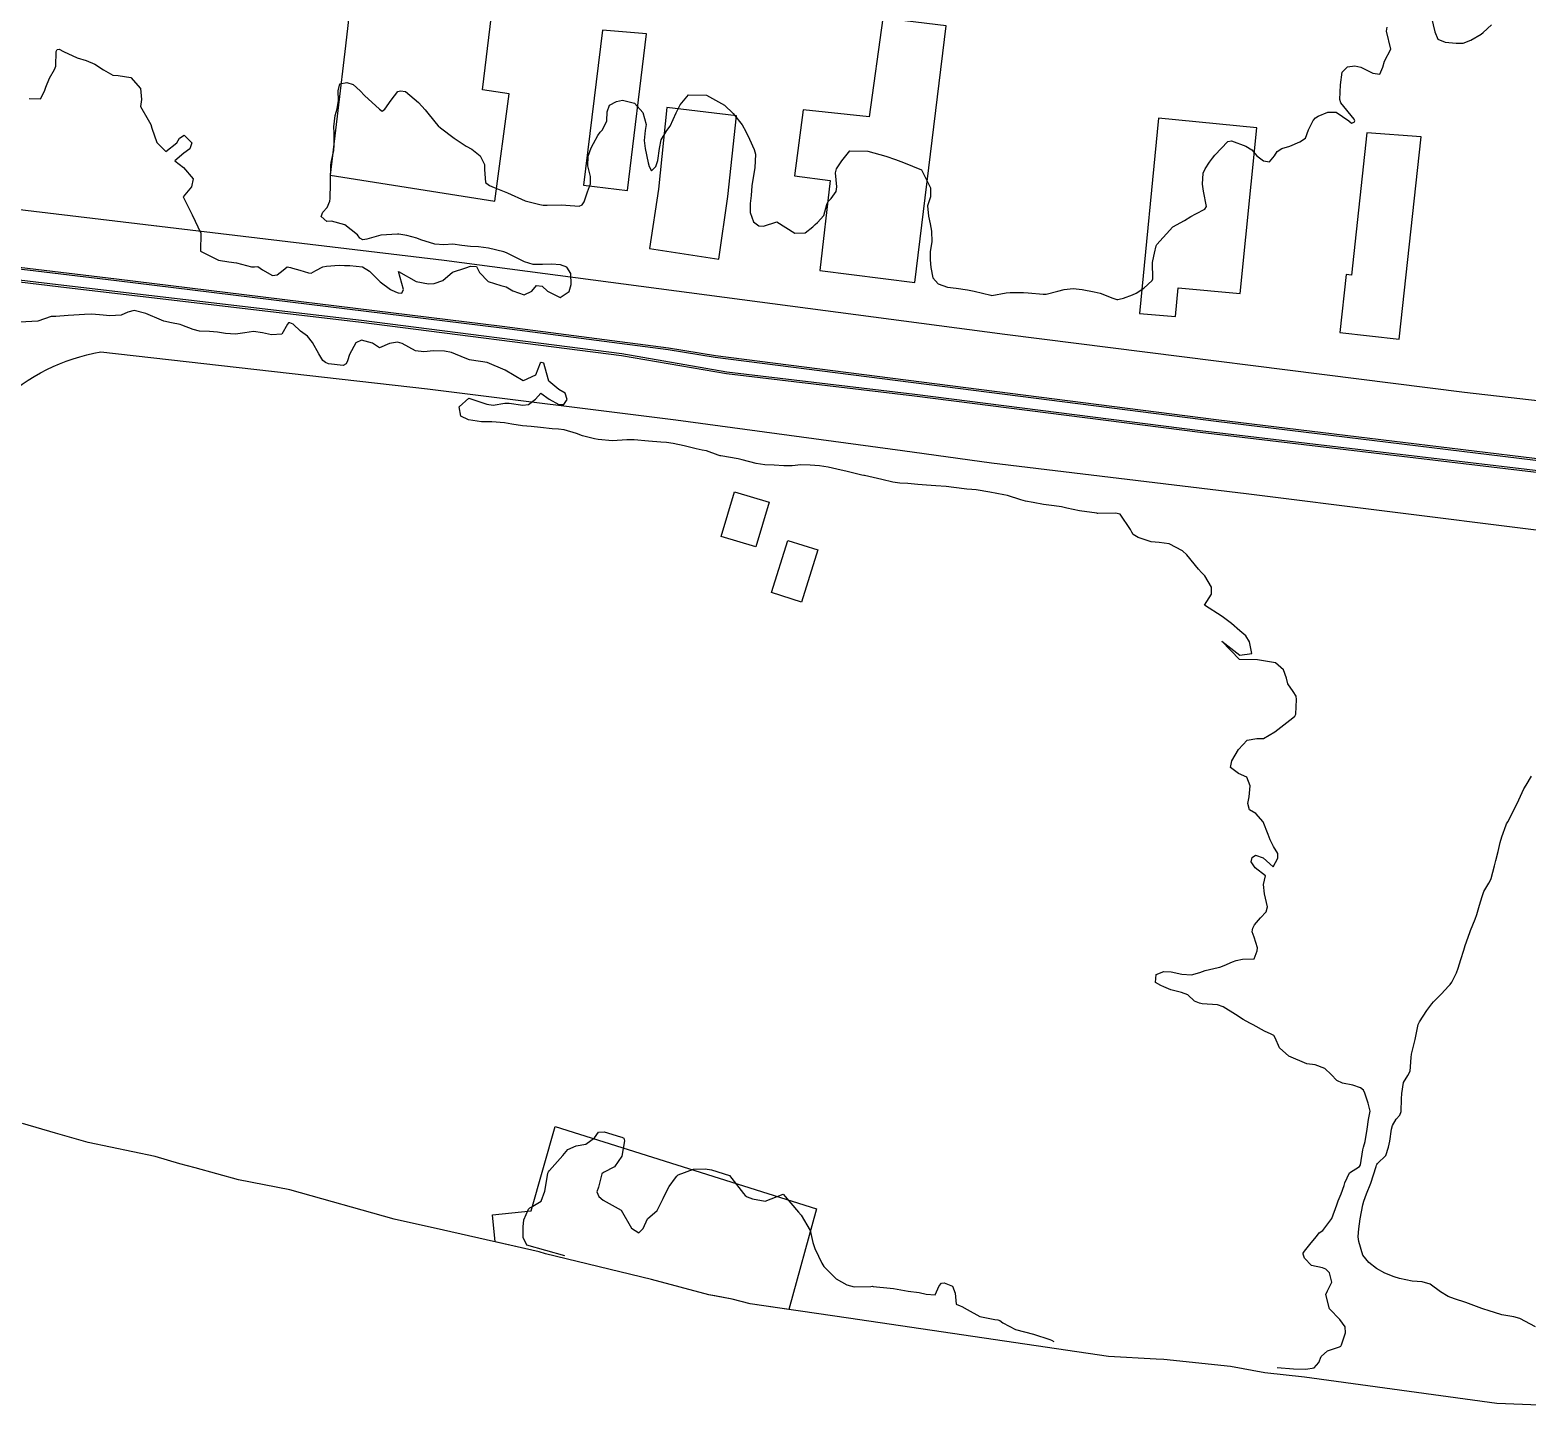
# Model space of a CAD drawing. Header units: metres. Extents: x 307586 to 320046, y 7427249 to 7434250.
# Drawn here: x 314660.3 to 314826.7, y 7431831.3 to 7431984.7 of the extents above; entities that cross this region are included whole.
import ezdxf

# ---------------------------------------------------------------- set-up
doc = ezdxf.new("R2010")
doc.units = ezdxf.units.M
doc.header["$MEASUREMENT"] = 0
for name, color, linetype in [('Area', 45, 'Continuous'), ('Area Verde e Lazer', 45, 'Continuous'), ('Curvas de Nivel 1m', 11, 'Continuous'), ('Edificações', 30, 'Continuous'), ('Vias Primárias', 230, 'Continuous')]:
    doc.layers.add(name, color=color, linetype=linetype)

msp = doc.modelspace()

# ---------------------------------------------------------------- linework, layer by layer
at = {"layer": 'Area'}
msp.add_polyline3d([(314845.1, 7431831.26, 732.87), (314823.33, 7431832.09, 731.31), (314801.99, 7431835.03, 730.94), (314797.55, 7431835.51, 730.94), (314793.76, 7431836.2, 730.91), (314786.33, 7431837, 730.7), (314785.49, 7431837.02, 730.68), (314780.18, 7431837.34, 730.7), (314751.31, 7431841.6, 731), (314740.35, 7431843.16, 738.94), (314738.35, 7431843.7, 738.89), (314735.77, 7431844.19, 738.96), (314729.38, 7431845.9, 738.96), (314717.62, 7431848.75, 739.06), (314716.9, 7431848.97, 739.03), (314706.28, 7431851.37, 730.65), (314700.79, 7431852.58, 730.59), (314689.19, 7431855.85, 730.48), (314683.49, 7431856.97, 730.59), (314678.67, 7431858.3, 730.6), (314676.97, 7431858.75, 730.69), (314674.24, 7431859.56, 730.54), (314666.8, 7431861.12, 730.73), (314663.17, 7431862.16, 730.71), (314659.49, 7431863.2, 730.63)], dxfattribs=at)
at = {"layer": 'Area Verde e Lazer'}
for points in [[(314856.16, 7431933.42), (314792.14, 7431941.24), (314736.49, 7431948.33), (314731.24, 7431949.18), (314712.77, 7431951.6), (314669.92, 7431956.85), (314609.6, 7431964.09), (314544.88, 7431972.14)], [(314856.16, 7431933.42), (314792.14, 7431941.24), (314736.49, 7431948.33), (314731.24, 7431949.18), (314712.77, 7431951.6), (314669.92, 7431956.85), (314609.6, 7431964.09), (314544.88, 7431972.14)], [(314559.6, 7431968.87), (314572.67, 7431967.34), (314594.49, 7431964.61), (314614.89, 7431962.24), (314637.68, 7431959.52), (314663.46, 7431956.44), (314697.16, 7431952.48), (314726.11, 7431948.78), (314737.77, 7431946.75), (314758.66, 7431944.28), (314790.39, 7431940.23), (314856.72, 7431932.37)], [(314559.6, 7431968.87), (314572.67, 7431967.34), (314594.49, 7431964.61), (314614.89, 7431962.24), (314637.68, 7431959.52), (314663.46, 7431956.44), (314697.16, 7431952.48), (314726.11, 7431948.78), (314737.77, 7431946.75), (314758.66, 7431944.28), (314790.39, 7431940.23), (314856.72, 7431932.37)]]:
    msp.add_lwpolyline(points, dxfattribs=at)
at = {"layer": 'Curvas de Nivel 1m', "flags": 128}
for points, elevation in [([(314816.09, 7431986.07), (314816.47, 7431984.53), (314816.79, 7431983.72), (314817.59, 7431983.39), (314818.83, 7431983.26), (314819.59, 7431983.28), (314820.46, 7431983.62), (314821.6, 7431984.28), (314821.83, 7431984.47), (314822.75, 7431985.32)], 731), ([(314660.23, 7431977.14), (314661.49, 7431977.09), (314661.94, 7431977.93), (314662.08, 7431978.37), (314662.49, 7431979.4), (314663.06, 7431980.36), (314663.18, 7431980.72), (314663.25, 7431982.36), (314663.35, 7431982.57), (314663.56, 7431982.6), (314664.03, 7431982.36), (314665.55, 7431981.63), (314666.55, 7431981.34), (314667.54, 7431980.94), (314668.49, 7431980.3), (314669.52, 7431979.71), (314670.13, 7431979.67), (314671.52, 7431979.45), (314672.6, 7431978.25), (314672.72, 7431977.02), (314672.62, 7431976.25), (314673.47, 7431974.77), (314673.75, 7431974.24), (314673.88, 7431973.81), (314674.42, 7431972.23), (314675.42, 7431971.22), (314676.66, 7431972.2), (314676.93, 7431972.71), (314677.45, 7431973.06), (314678.32, 7431972.18), (314678.09, 7431971.52), (314677.42, 7431971.03), (314676.41, 7431970.21), (314677.4, 7431969.44), (314678.47, 7431968.18), (314678.26, 7431967.29), (314677.36, 7431966.19), (314678.34, 7431964.18), (314679.31, 7431962.17), (314679.29, 7431960.17), (314681.28, 7431959.14), (314682.43, 7431958.98), (314683.28, 7431958.85), (314684.95, 7431958.43), (314685.28, 7431958.43), (314685.64, 7431958.45), (314686.15, 7431958.09), (314687.26, 7431957.47), (314687.8, 7431957.53), (314688.47, 7431958.06), (314688.92, 7431958.41), (314689.28, 7431958.36), (314689.51, 7431958.28), (314690.31, 7431958.03), (314691.27, 7431957.74), (314691.57, 7431957.71), (314692.08, 7431958.01), (314692.87, 7431958.41), (314693.28, 7431958.5), (314694.68, 7431958.59), (314695.28, 7431958.57), (314695.88, 7431958.57), (314697.28, 7431958.43), (314698.06, 7431957.94), (314699.26, 7431956.76), (314700.38, 7431955.91), (314700.96, 7431955.62), (314701.24, 7431955.54), (314701.66, 7431955.48), (314701.83, 7431955.89), (314701.27, 7431957.9), (314703.26, 7431956.78), (314704.6, 7431956.52), (314705.25, 7431956.55), (314706.21, 7431956.89), (314707.27, 7431957.83), (314708.78, 7431958.32), (314709.28, 7431958.48), (314709.93, 7431958.45), (314710.28, 7431957.79), (314711.26, 7431956.8), (314712.65, 7431956.36), (314713.25, 7431956.2), (314713.97, 7431955.75), (314715.24, 7431955.29), (314716.11, 7431955.73), (314716.61, 7431956.36), (314717.25, 7431956.28), (314717.84, 7431955.7), (314719.24, 7431955), (314720.26, 7431955.67), (314720.48, 7431956.44), (314720.42, 7431957.67), (314719.98, 7431958.38), (314719.28, 7431958.63), (314718.28, 7431958.7), (314717.28, 7431958.66), (314716.23, 7431958.68), (314715.29, 7431958.96), (314713.73, 7431959.76), (314713.3, 7431959.97), (314712.97, 7431960.09), (314711.3, 7431960.5), (314710.16, 7431960.65), (314709.3, 7431960.67), (314708.33, 7431960.8), (314707.3, 7431960.93), (314706.33, 7431960.87), (314705.3, 7431960.92), (314703.75, 7431961.43), (314703.31, 7431961.6), (314702.2, 7431961.89), (314701.32, 7431962.04), (314701.17, 7431962.04), (314699.31, 7431961.93), (314697.77, 7431961.48), (314697.31, 7431961.4), (314696.97, 7431961.61), (314696.74, 7431961.96), (314695.33, 7431963.1), (314693.83, 7431963.5), (314693.33, 7431963.44), (314692.68, 7431964.01), (314692.88, 7431964.48), (314693.35, 7431965), (314693.66, 7431965.7), (314693.7, 7431966), (314693.73, 7431967.66), (314693.74, 7431968), (314693.75, 7431969.66), (314693.79, 7431970), (314694.08, 7431971.34), (314694.14, 7431971.99), (314694.13, 7431973.32), (314694.1, 7431973.99), (314694.23, 7431975.24), (314694.46, 7431975.99), (314694.6, 7431976.89), (314694.57, 7431977.99), (314694.77, 7431978.74), (314695.52, 7431978.89), (314696.25, 7431978.69), (314697.02, 7431977.96), (314697.51, 7431977.45), (314699.17, 7431975.93), (314699.48, 7431975.73), (314699.77, 7431975.93), (314700.47, 7431976.95), (314701.19, 7431977.9), (314701.51, 7431977.99), (314702.04, 7431977.89), (314703.49, 7431976.68), (314704.23, 7431975.87), (314705.47, 7431974.36), (314705.7, 7431974.09), (314705.96, 7431973.85), (314707.45, 7431972.7), (314708.81, 7431971.82), (314709.43, 7431971.48), (314710.36, 7431970.74), (314710.82, 7431969.79), (314710.84, 7431969.22), (314710.95, 7431967.79), (314711.39, 7431967.46), (314711.91, 7431967.25), (314713.38, 7431966.65), (314715.36, 7431965.74), (314716.97, 7431965.33), (314717.36, 7431965.26), (314717.81, 7431965.26), (314719.36, 7431965.32), (314720.89, 7431965.2), (314721.36, 7431965.17), (314721.71, 7431965.31), (314721.9, 7431965.65), (314722.27, 7431966.76), (314722.63, 7431967.65), (314722.6, 7431968.45), (314722.31, 7431969.65), (314722.35, 7431970.73), (314722.7, 7431971.65), (314722.97, 7431972.12), (314723.45, 7431973), (314723.71, 7431973.39), (314723.96, 7431973.64), (314724.45, 7431974.65), (314724.47, 7431975.63), (314724.74, 7431976.39), (314725.5, 7431976.8), (314726.19, 7431976.92), (314727.5, 7431976.6), (314728.45, 7431975.58), (314728.81, 7431974.24), (314728.71, 7431973.58), (314728.57, 7431972.45), (314728.69, 7431971.58), (314729.03, 7431969.96), (314729.13, 7431969.57), (314729.41, 7431969.07), (314729.88, 7431969.56), (314730.11, 7431970.25), (314730.3, 7431971.56), (314730.46, 7431972.54), (314731.1, 7431973.55), (314731.47, 7431974.05), (314732.15, 7431975.54), (314732.6, 7431976.43), (314733.51, 7431977.52), (314735.51, 7431977.5), (314737.5, 7431976.38), (314738.49, 7431975.46), (314739.47, 7431974.21), (314739.9, 7431973.45), (314740.28, 7431972.62), (314740.81, 7431971.44), (314740.94, 7431970.94), (314740.88, 7431969.43), (314740.76, 7431968.78), (314740.54, 7431967.43), (314740.47, 7431966.34), (314740.35, 7431965.44), (314740.35, 7431964.44), (314740.75, 7431963.43), (314741.34, 7431962.99), (314741.84, 7431962.92), (314743.34, 7431963.4), (314745.32, 7431962.16), (314746.48, 7431962.21), (314747.34, 7431962.87), (314747.57, 7431963.11), (314747.86, 7431963.34), (314748.56, 7431964.13), (314748.9, 7431965.33), (314749.02, 7431965.68), (314749.37, 7431966.01), (314749.94, 7431966.77), (314749.99, 7431967.32), (314749.86, 7431968.88), (314749.95, 7431969.32), (314750.55, 7431970.19), (314751.43, 7431971.31), (314753.43, 7431971.28), (314755.43, 7431970.73), (314756.51, 7431970.33), (314757.42, 7431970), (314759.41, 7431969.21), (314760.4, 7431967.2), (314760.39, 7431966.19), (314760.08, 7431965.2), (314760.18, 7431964.03), (314760.36, 7431963.19), (314760.52, 7431962.38), (314760.54, 7431961.19), (314760.38, 7431960.12), (314760.37, 7431959.19), (314760.44, 7431958.35), (314760.67, 7431957.19), (314761.26, 7431956.51), (314762.28, 7431956.14), (314763.26, 7431956.04), (314764.53, 7431955.87), (314765.25, 7431955.71), (314767.11, 7431955.25), (314767.24, 7431955.24), (314768.82, 7431955.53), (314769.25, 7431955.55), (314770.76, 7431955.55), (314771.25, 7431955.54), (314772.92, 7431955.37), (314773.25, 7431955.38), (314774.57, 7431955.71), (314775.26, 7431955.89), (314776.25, 7431956.01), (314777.26, 7431955.9), (314778.58, 7431955.65), (314779.25, 7431955.5), (314780.67, 7431954.95), (314781.1, 7431954.8), (314781.24, 7431954.8), (314781.36, 7431954.82), (314781.87, 7431954.93), (314782.87, 7431955.3), (314783.25, 7431955.48), (314784.12, 7431956.05), (314785.05, 7431956.9), (314785.11, 7431957.07), (314785.09, 7431958.9), (314785.12, 7431959.08), (314785.31, 7431959.94), (314785.48, 7431960.74), (314785.56, 7431960.9), (314787.34, 7431962.87), (314788.65, 7431963.55), (314789.35, 7431964.01), (314789.88, 7431964.32), (314790.89, 7431964.83), (314791.07, 7431965.13), (314790.76, 7431966.84), (314790.63, 7431967.61), (314790.7, 7431968.84), (314790.94, 7431969.32), (314791.43, 7431970.03), (314791.76, 7431970.5), (314792.01, 7431970.82), (314793.46, 7431972.35), (314793.85, 7431972.41), (314795.45, 7431971.82), (314796.1, 7431971.42), (314796.67, 7431970.76), (314797.43, 7431970.19), (314798.08, 7431970.1), (314798.62, 7431970.74), (314798.93, 7431971.25), (314799.45, 7431971.55), (314800.35, 7431971.82), (314801.46, 7431972.29), (314802.07, 7431972.7), (314802.4, 7431973.63), (314802.94, 7431974.69), (314803.21, 7431974.96), (314803.49, 7431975.15), (314804.57, 7431975.6), (314805.5, 7431975.61), (314806.9, 7431974.64), (314807.21, 7431974.37), (314807.48, 7431974.49), (314807.54, 7431974.57), (314807.56, 7431974.63), (314807.49, 7431974.82), (314806, 7431976.65), (314805.89, 7431977.02), (314805.96, 7431978.65), (314806.15, 7431980.05), (314806.74, 7431980.64), (314807.56, 7431980.77), (314808.24, 7431980.62), (314809.55, 7431979.93), (314810.34, 7431979.81), (314810.67, 7431980.6), (314810.87, 7431981.29), (314811.58, 7431982.59), (314811.1, 7431984.6), (314811.15, 7431985.06)], 731), ([(314798.95, 7431836.09), (314800.76, 7431835.96), (314802.11, 7431835.91), (314803.03, 7431836.06), (314803.55, 7431836.65), (314803.84, 7431837.32), (314804.53, 7431837.96), (314805.85, 7431838.39), (314806.01, 7431838.47), (314806.1, 7431838.63), (314806.54, 7431839.95), (314806.5, 7431840.62), (314805.89, 7431841.44), (314804.76, 7431842.64), (314804.34, 7431844.23), (314804.52, 7431844.64), (314805, 7431845.58), (314804.76, 7431846.64), (314804.34, 7431847.03), (314803.96, 7431847.18), (314802.74, 7431847.45), (314801.97, 7431848.24), (314801.82, 7431848.68), (314801.84, 7431848.82), (314801.98, 7431849.04), (314802.72, 7431849.94), (314803.32, 7431850.67), (314803.62, 7431851.06), (314804.01, 7431851.34), (314805, 7431852.65), (314805.58, 7431854.17), (314805.72, 7431854.64), (314806.06, 7431855.42), (314806.37, 7431856.33), (314806.45, 7431856.63), (314806.96, 7431857.74), (314808.09, 7431858.45), (314808.18, 7431858.61), (314808.44, 7431860.29), (314808.52, 7431860.6), (314808.73, 7431861.2), (314808.93, 7431862.6), (314809.09, 7431863.67), (314809.26, 7431864.59), (314809.05, 7431865.47), (314808.68, 7431866.6), (314808.52, 7431866.93), (314808.2, 7431867.18), (314807.36, 7431867.46), (314806.2, 7431867.7), (314805.56, 7431868), (314804.95, 7431868.65), (314804.22, 7431869.34), (314803.16, 7431869.74), (314802.23, 7431869.86), (314800.24, 7431870.7), (314799.18, 7431871.64), (314798.72, 7431872.72), (314798.55, 7431873.01), (314798.27, 7431873.15), (314797.53, 7431873.47), (314796.28, 7431874.17), (314795.89, 7431874.37), (314795.17, 7431874.77), (314794.29, 7431875.33), (314792.92, 7431876.18), (314792.31, 7431876.4), (314790.6, 7431876.52), (314790.31, 7431876.58), (314789.76, 7431876.83), (314789.01, 7431877.53), (314788.32, 7431877.77), (314787.11, 7431878.07), (314786.33, 7431878.4), (314786, 7431878.54), (314785.41, 7431878.88), (314785.47, 7431879.76), (314786.35, 7431880.1), (314787.15, 7431880.07), (314788.35, 7431879.82), (314789.43, 7431879.75), (314790.35, 7431880), (314790.95, 7431880.22), (314792.36, 7431880.56), (314792.56, 7431880.6), (314793.06, 7431880.79), (314793.96, 7431881.19), (314794.37, 7431881.34), (314795.07, 7431881.47), (314796.37, 7431881.52), (314796.71, 7431882.41), (314796.73, 7431882.75), (314796.39, 7431883.94), (314796.17, 7431884.53), (314796.18, 7431884.75), (314796.23, 7431884.93), (314796.41, 7431885.3), (314797.09, 7431886.08), (314797.72, 7431886.74), (314797.87, 7431887.31), (314797.54, 7431888.74), (314797.42, 7431889.79), (314797.63, 7431890.74), (314796.49, 7431891.64), (314796.05, 7431892.31), (314796.14, 7431892.76), (314796.51, 7431893.04), (314797.39, 7431892.74), (314798.49, 7431891.73), (314799, 7431892.72), (314799.01, 7431893.22), (314798.52, 7431894.01), (314798.16, 7431894.73), (314797.95, 7431895.32), (314797.38, 7431896.74), (314796.56, 7431897.67), (314795.87, 7431898.06), (314795.67, 7431898.76), (314795.82, 7431899.52), (314795.93, 7431900.76), (314795.56, 7431901.72), (314794.62, 7431902.11), (314793.76, 7431902.79), (314793.9, 7431903.52), (314794.64, 7431904.78), (314795.59, 7431905.83), (314796.66, 7431905.99), (314797.41, 7431905.99), (314798.67, 7431906.73), (314800.69, 7431908.31), (314800.9, 7431908.49), (314800.99, 7431908.7), (314801.08, 7431910.34), (314801.03, 7431910.7), (314800.73, 7431911.23), (314800.11, 7431912.09), (314799.96, 7431912.71), (314799.65, 7431913.62), (314798.76, 7431914.4), (314796.76, 7431914.75), (314794.76, 7431914.78), (314792.79, 7431916.8), (314794.77, 7431915.28), (314796.11, 7431915.43), (314795.86, 7431916.76), (314795.45, 7431917.42), (314794.8, 7431917.98), (314793.84, 7431918.79), (314792.82, 7431919.55), (314790.84, 7431920.82), (314791.63, 7431922.03), (314791.63, 7431922.81), (314790.88, 7431924.06), (314790.51, 7431924.46), (314790.19, 7431924.83), (314788.91, 7431926.42), (314788.43, 7431926.85), (314786.92, 7431927.62), (314785.81, 7431927.78), (314784.92, 7431927.87), (314783.49, 7431928.35), (314782.93, 7431928.67), (314782.78, 7431928.92), (314782.65, 7431929.21), (314781.48, 7431930.93), (314780.96, 7431931.05), (314779.01, 7431931.02), (314778.96, 7431931.02), (314778.91, 7431931.03), (314776.97, 7431931.29), (314775.56, 7431931.6), (314774.97, 7431931.74), (314774.15, 7431931.85), (314772.97, 7431931.99), (314771.81, 7431932.22), (314770.98, 7431932.38), (314770.45, 7431932.54), (314768.98, 7431933), (314768.55, 7431933.09), (314766.99, 7431933.38), (314765.48, 7431933.62), (314764.99, 7431933.66), (314764.44, 7431933.7), (314762.99, 7431933.91), (314762.16, 7431934), (314760.99, 7431934.09), (314759.96, 7431934.16), (314758.99, 7431934.22), (314757.89, 7431934.33), (314756.99, 7431934.39), (314756.23, 7431934.48), (314755, 7431934.78), (314753.07, 7431935.21), (314753, 7431935.22), (314752.78, 7431935.28), (314751.01, 7431935.72), (314750.49, 7431935.83), (314749.02, 7431936.15), (314748.07, 7431936.29), (314747.02, 7431936.37), (314745.99, 7431936.4), (314745.02, 7431936.32), (314744.1, 7431936.31), (314743.02, 7431936.38), (314741.99, 7431936.43), (314741.02, 7431936.58), (314739.49, 7431936.98), (314739.03, 7431937.09), (314737.1, 7431937.4), (314737.03, 7431937.41), (314736.82, 7431937.47), (314735.52, 7431937.97), (314735.04, 7431938.06), (314734.37, 7431938.18), (314733.04, 7431938.53), (314731.8, 7431938.77), (314731.05, 7431938.88), (314730.43, 7431938.93), (314729.05, 7431939.04), (314727.46, 7431939.18), (314727.05, 7431939.21), (314726.64, 7431939.19), (314725.05, 7431939.07), (314723.46, 7431939.23), (314723.05, 7431939.31), (314721.73, 7431939.65), (314721.06, 7431939.91), (314719.69, 7431940.31), (314719.06, 7431940.37), (314718.36, 7431940.4), (314717.06, 7431940.58), (314716.02, 7431940.68), (314715.06, 7431940.73), (314713.87, 7431940.95), (314713.07, 7431941.09), (314711.67, 7431941.18), (314711.07, 7431941.18), (314710.49, 7431941.21), (314709.07, 7431941.41), (314708.2, 7431941.82), (314708.04, 7431942.87), (314709.1, 7431943.81), (314711.09, 7431943.15), (314711.81, 7431943.06), (314713.1, 7431943.25), (314713.58, 7431943.27), (314715.09, 7431943.06), (314715.72, 7431943.1), (314716.49, 7431943.72), (314717.11, 7431944.38), (314718.04, 7431943.7), (314719.09, 7431943.1), (314719.64, 7431943.13), (314720.03, 7431943.68), (314719.79, 7431944.36), (314719.11, 7431944.8), (314717.98, 7431945.7), (314717.54, 7431947.31), (314717.45, 7431947.71), (314717.15, 7431947.78), (314717.03, 7431947.71), (314716.49, 7431946.36), (314715.12, 7431945.74), (314713.14, 7431946.93), (314711.15, 7431947.78), (314709.39, 7431948.04), (314709.16, 7431948.09), (314708.7, 7431948.27), (314707.16, 7431948.89), (314706.38, 7431949.06), (314705.17, 7431949.1), (314704.08, 7431948.96), (314703.16, 7431949.08), (314701.68, 7431949.89), (314701.17, 7431950.04), (314700.28, 7431949.91), (314699.17, 7431949.43), (314698.38, 7431949.94), (314697.18, 7431950.28), (314696.55, 7431949.96), (314695.85, 7431948.66), (314695.62, 7431947.97), (314695.48, 7431947.64), (314695.14, 7431947.44), (314693.51, 7431947.64), (314693.15, 7431947.77), (314692.86, 7431948), (314692.41, 7431948.76), (314691.74, 7431950.01), (314691.18, 7431950.7), (314690.4, 7431951.25), (314689.58, 7431952.04), (314689.19, 7431952.19), (314689.06, 7431952.18), (314688.96, 7431952.05), (314688.31, 7431950.93), (314687.18, 7431950.85), (314686.18, 7431951.08), (314685.18, 7431951.23), (314684.21, 7431951.08), (314683.18, 7431950.92), (314682.04, 7431950.99), (314681.18, 7431951.14), (314680.27, 7431951.24), (314679.18, 7431951.28), (314678.47, 7431951.46), (314677.19, 7431951.95), (314677, 7431952), (314676.04, 7431952.21), (314675.2, 7431952.39), (314674.93, 7431952.49), (314673.21, 7431953.23), (314671.91, 7431953.56), (314671.21, 7431953.39), (314670.44, 7431953.03), (314669.2, 7431952.96), (314668.44, 7431953.06), (314667.21, 7431953.16), (314666.4, 7431953.13), (314665.2, 7431953.06), (314664.56, 7431952.99), (314663.2, 7431952.9), (314662.69, 7431952.88), (314661.19, 7431952.38), (314659.19, 7431952.25)], 731), ([(314827.63, 7431840.62), (314825.89, 7431841.55), (314825.23, 7431841.73), (314823.9, 7431841.97), (314822.37, 7431842.44), (314821.91, 7431842.59), (314821.67, 7431842.67), (314819.92, 7431843.34), (314818.66, 7431843.74), (314817.93, 7431843.99), (314817.09, 7431844.5), (314815.94, 7431845.36), (314815.04, 7431845.62), (314813.94, 7431845.68), (314812.52, 7431845.98), (314811.95, 7431846.17), (314810.91, 7431846.57), (314809.96, 7431847.11), (314809.13, 7431847.76), (314808.46, 7431848.6), (314808, 7431850.1), (314807.94, 7431850.61), (314807.94, 7431850.67), (314808.01, 7431851.51), (314808.15, 7431852.61), (314808.47, 7431854.18), (314808.56, 7431854.6), (314808.85, 7431855.39), (314809.35, 7431856.59), (314809.95, 7431858.44), (314809.99, 7431858.58), (314810.02, 7431858.66), (314810.1, 7431858.77), (314811, 7431859.68), (314811.31, 7431860.57), (314811.44, 7431861.26), (314811.63, 7431862.57), (314811.74, 7431862.98), (314812.16, 7431863.71), (314812.58, 7431864.14), (314812.72, 7431864.55), (314812.77, 7431865.97), (314812.8, 7431866.55), (314812.99, 7431867.77), (314813.46, 7431868.55), (314813.71, 7431869.05), (314813.83, 7431870.54), (314813.87, 7431870.92), (314814.26, 7431872.54), (314814.61, 7431874.21), (314814.74, 7431874.53), (314815.56, 7431875.78), (314816.12, 7431876.51), (314816.32, 7431876.74), (314817.2, 7431877.63), (314817.99, 7431878.49), (314818.15, 7431878.68), (314818.34, 7431878.92), (314818.88, 7431879.95), (314819.06, 7431880.48), (314819.34, 7431881.44), (314819.67, 7431882.47), (314819.84, 7431883.01), (314820.33, 7431884.46), (314820.41, 7431884.67), (314820.94, 7431885.94), (314821.12, 7431886.45), (314821.43, 7431887.47), (314821.71, 7431888.45), (314821.91, 7431888.99), (314822.47, 7431889.91), (314822.66, 7431890.25), (314822.73, 7431890.44), (314823.09, 7431891.84), (314823.25, 7431892.43), (314823.49, 7431893.46), (314823.72, 7431894.43), (314823.9, 7431895.06), (314824.39, 7431896.42), (314824.44, 7431896.53), (314824.56, 7431896.74), (314825.43, 7431898.41), (314825.81, 7431899.17), (314826.36, 7431900.39), (314826.61, 7431900.83), (314827.2, 7431901.81)], 732), ([(314719.75, 7431848.5), (314715.55, 7431849.71), (314715.14, 7431850.56), (314715.12, 7431851.72), (314715.2, 7431852.53), (314715.74, 7431853.71), (314715.89, 7431853.85), (314716.02, 7431853.91), (314717.13, 7431854.6), (314717.54, 7431855.7), (314717.62, 7431856.12), (314717.89, 7431857.69), (314717.94, 7431857.83), (314718.08, 7431858.01), (314719.54, 7431859.67), (314720.1, 7431860.33), (314721.01, 7431860.74), (314722.11, 7431860.92), (314723.05, 7431861.63), (314723.49, 7431862.25), (314724.12, 7431862.28), (314725.97, 7431861.74), (314726.11, 7431861.69), (314726.32, 7431861.59), (314726.39, 7431861.3), (314726.09, 7431859.59), (314725.27, 7431858.41), (314724.07, 7431857.76), (314723.89, 7431857.61), (314723.51, 7431856.16), (314723.34, 7431855.62), (314723.54, 7431855.12), (314724.03, 7431854.71), (314726.02, 7431853.59), (314727.16, 7431851.58), (314727.99, 7431851.07), (314728.47, 7431851.56), (314728.94, 7431852.62), (314730.02, 7431853.54), (314730.68, 7431854.89), (314730.99, 7431855.53), (314731.36, 7431856.22), (314732.07, 7431857.18), (314732.21, 7431857.38), (314732.37, 7431857.52), (314734.08, 7431858.13), (314735.38, 7431858.18), (314736.08, 7431858.07), (314738.07, 7431857.45), (314739.63, 7431855.43), (314739.82, 7431855.2), (314740.04, 7431855.07), (314740.62, 7431854.84), (314742.03, 7431854.59), (314744.04, 7431855.37), (314745.75, 7431853.35), (314746.02, 7431853.03), (314747.02, 7431851.34), (314747.33, 7431849.99), (314747.54, 7431849.33), (314747.96, 7431848.49), (314748.33, 7431847.7), (314748.56, 7431847.32), (314749.93, 7431845.96), (314751.1, 7431845.29), (314751.92, 7431845.08), (314753.79, 7431845.12), (314753.92, 7431845.13), (314754.05, 7431845.12), (314755.92, 7431844.92), (314756.28, 7431844.87), (314757.92, 7431844.6), (314759.16, 7431844.44), (314759.91, 7431844.27), (314760.92, 7431844.16), (314761.38, 7431845.17), (314761.62, 7431845.47), (314761.93, 7431845.53), (314762.86, 7431845.15), (314763.15, 7431844.38), (314763.26, 7431843.14), (314763.72, 7431842.95), (314763.9, 7431842.89), (314764.49, 7431842.53), (314765.89, 7431841.78), (314767.56, 7431841.42), (314767.89, 7431841.39), (314768.11, 7431841.31), (314768.43, 7431841.08), (314769.87, 7431840.34), (314770.84, 7431840.08), (314771.86, 7431839.82), (314773.66, 7431839.21), (314773.85, 7431839.14), (314774.1, 7431839.01)], 731)]:
    msp.add_lwpolyline(points, dxfattribs=dict(at, elevation=elevation))
at = {"layer": 'Edificações'}
msp.add_lwpolyline([(314696.55, 7431993), (314695.38, 7431982.96), (314693.67, 7431968.59), (314711.99, 7431965.72), (314713.59, 7431977.64), (314710.61, 7431978.07), (314713.91, 7432005.34)], dxfattribs=at)
for points in [[(314753.59, 7431975.1), (314746.27, 7431975.88), (314745.29, 7431968.54), (314749.27, 7431968.01), (314748.09, 7431958.02), (314758.68, 7431956.68), (314762.13, 7431985.18), (314755.09, 7431986.04)], [(314728.85, 7431984.31), (314723.96, 7431984.72), (314721.85, 7431967.51), (314726.72, 7431966.91)], [(314731.09, 7431976.14), (314730.19, 7431967.05), (314729.18, 7431960.45), (314736.89, 7431959.27), (314737.88, 7431966.22), (314738.86, 7431975.2)], [(314785.76, 7431974.95), (314783.65, 7431953.23), (314787.64, 7431952.88), (314787.92, 7431956.07), (314794.83, 7431955.47), (314796.69, 7431973.87)], [(314814.95, 7431972.85), (314808.9, 7431973.31), (314807.19, 7431957.49), (314806.6, 7431957.55), (314805.9, 7431951.11), (314812.5, 7431950.39)], [(314742.47, 7431932.28), (314740.98, 7431927.3), (314737.15, 7431928.45), (314738.64, 7431933.43)], [(314747.88, 7431926.95), (314746.06, 7431921.16), (314742.72, 7431922.21), (314744.54, 7431928)]]:
    msp.add_lwpolyline(points, close=True, dxfattribs=at)
at = {"layer": 'Edificações', "elevation": 735.18}
msp.add_lwpolyline([(314712.02, 7431850.07), (314711.73, 7431853.08), (314716.02, 7431853.5), (314718.7, 7431862.89), (314747.75, 7431853.73), (314744.67, 7431842.54), (314740.35, 7431843.16), (314738.35, 7431843.7), (314736.42, 7431844.07), (314735.77, 7431844.19), (314729.38, 7431845.9), (314717.62, 7431848.75), (314716.9, 7431848.97)], close=True, dxfattribs=at)
at = {"layer": 'Vias Primárias'}
for points in [[(314544.9, 7431978.37), (314576.33, 7431974.62), (314642.43, 7431966.8), (314706.36, 7431959.16), (314768.66, 7431950.92), (314819.74, 7431944.48), (314891.91, 7431936.23)], [(314544.9, 7431978.37), (314576.33, 7431974.62), (314642.43, 7431966.8), (314706.36, 7431959.16), (314768.66, 7431950.92), (314819.74, 7431944.48), (314891.91, 7431936.23)], [(314856.19, 7431933.62), (314792.17, 7431941.43), (314736.52, 7431948.53), (314731.27, 7431949.38), (314712.8, 7431951.8), (314669.94, 7431957.05), (314609.62, 7431964.28), (314544.9, 7431972.34)], [(314856.19, 7431933.62), (314792.17, 7431941.43), (314736.52, 7431948.53), (314731.27, 7431949.38), (314712.8, 7431951.8), (314669.94, 7431957.05), (314609.62, 7431964.28), (314544.9, 7431972.34)], [(314559.58, 7431968.67), (314572.65, 7431967.14), (314594.47, 7431964.42), (314614.86, 7431962.04), (314637.65, 7431959.33), (314663.44, 7431956.24), (314697.14, 7431952.28), (314726.08, 7431948.58), (314737.74, 7431946.55), (314758.64, 7431944.08), (314790.36, 7431940.04), (314856.7, 7431932.17)], [(314559.58, 7431968.67), (314572.65, 7431967.14), (314594.47, 7431964.42), (314614.86, 7431962.04), (314637.65, 7431959.33), (314663.44, 7431956.24), (314697.14, 7431952.28), (314726.08, 7431948.58), (314737.74, 7431946.55), (314758.64, 7431944.08), (314790.36, 7431940.04), (314856.7, 7431932.17)]]:
    msp.add_lwpolyline(points, dxfattribs=at)
at = {"layer": 'Vias Primárias', "elevation": 731.32}
msp.add_lwpolyline([(314631.62, 7431874.36), (314644.88, 7431917.34), (314649.63, 7431931.71, -0.122781), (314657, 7431943.35, -0.150215), (314668.2, 7431948.96), (314704.51, 7431944.86), (314732.1, 7431941.42), (314757.3, 7431938), (314767.18, 7431936.62), (314795.5, 7431933.21), (314827.43, 7431929.23), (314843.74, 7431927.31), (314888.11, 7431921.97), (314932.07, 7431916.76), (314970.83, 7431911.56, -0.148126), (314986.44, 7431904.44, -0.16448), (314991.1, 7431896.37, -0.166812), (314988.78, 7431879.11, -0.11344), (314985.49, 7431875.12), (314961.95, 7431854.2), (314946.13, 7431839.35)], format="xyb", dxfattribs=at)
msp.add_lwpolyline([(314631.62, 7431874.36), (314644.88, 7431917.34), (314649.63, 7431931.71, -0.122781), (314657, 7431943.35, -0.150215), (314668.2, 7431948.96), (314704.51, 7431944.86), (314732.1, 7431941.42), (314757.3, 7431938), (314767.18, 7431936.62), (314795.5, 7431933.21), (314827.43, 7431929.23), (314843.74, 7431927.31), (314888.11, 7431921.97), (314932.07, 7431916.76), (314970.83, 7431911.56, -0.148126), (314986.44, 7431904.44, -0.16448), (314991.1, 7431896.37, -0.166812), (314988.78, 7431879.11, -0.11344), (314985.49, 7431875.12), (314961.95, 7431854.2), (314946.13, 7431839.35)], format="xyb", dxfattribs=at)

doc.saveas('drawing.dxf')
